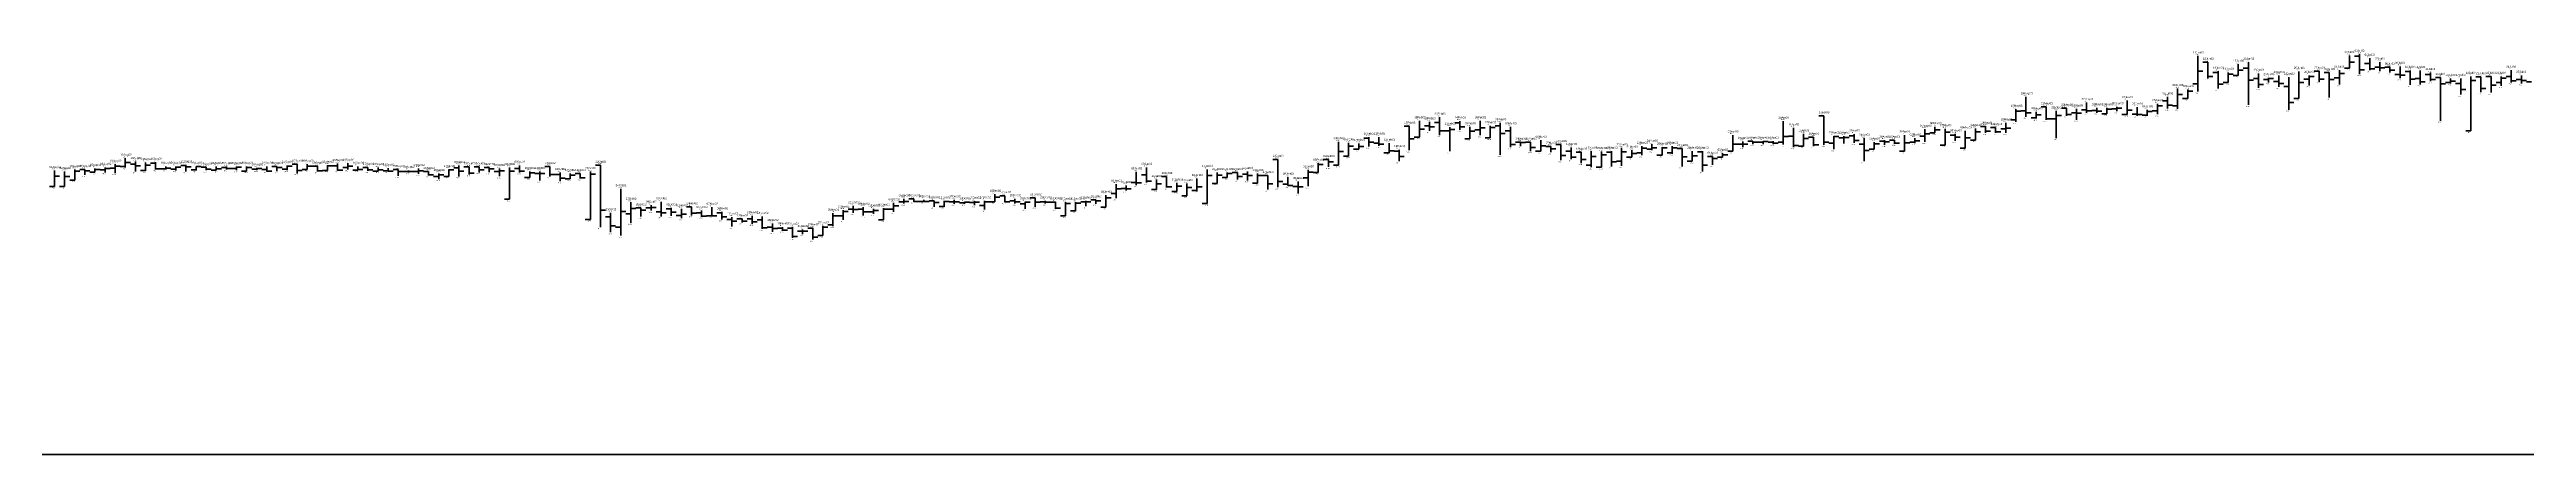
# Model space of a CAD drawing. Header units: inches. Extents: x 0 to 30000, y -20 to 2443.
# Drawn here: x 1878.5 to 2123.5, y 0 to 40.1 of the extents above; entities that cross this region are included whole.
import ezdxf

# ---------------------------------------------------------------- set-up
doc = ezdxf.new("R2010")
doc.units = ezdxf.units.IN
doc.header["$MEASUREMENT"] = 0
for name, color, linetype in [('axis', 7, 'Continuous'), ('DATE', 7, 'Continuous'), ('Graph', 7, 'Continuous'), ('Rate', 7, 'Continuous')]:
    doc.layers.add(name, color=color, linetype=linetype)
doc.styles.get("Standard").update_dxf_attribs({"font": 'arial.ttf'})

msp = doc.modelspace()

# ---------------------------------------------------------------- linework, layer by layer
at = {"layer": 'axis', "color": 7, "lineweight": 35}
msp.add_line((0, 0), (30000, 0), dxfattribs=at)
at = {"layer": 'Graph', "color": 3, "lineweight": 35}
for p, q in [((2091, 39.42), (2091, 35.9)), ((2106, 39.45), (2106, 38.2)), ((2091, 37.93), (2091.5, 37.93)), ((2094, 36.8), (2093.5, 36.8)), ((2094, 37.8), (2094, 36.79)), ((2094, 37.63), (2094.5, 37.63)), ((2095, 37.5), (2094.5, 37.5)), ((2095, 38.6), (2095, 37.5)), ((2095, 38), (2095.5, 38)), ((2098, 37.1), (2097.5, 37.1)), ((2098, 37.27), (2098, 36.8)), ((2098, 37.18), (2098.5, 37.18)), ((2101, 37.895), (2101, 35.2)), ((2101, 36.79), (2101.5, 36.79)), ((2102, 37.125), (2101.5, 37.125)), ((2102, 37.5), (2102, 36.505)), ((2102, 37.4), (2102.5, 37.4)), ((2105, 37.25), (2104.5, 37.25)), ((2105, 38), (2105, 36.6)), ((2105, 37.695), (2105.5, 37.695)), ((2106, 38.2), (2105.5, 38.2)), ((2106, 38.8), (2106.5, 38.8)), ((2116, 36.8), (2115.5, 36.8)), ((2116, 37.195), (2116, 36.7)), ((2116, 36.925), (2116.5, 36.925)), ((2118, 37.4), (2118, 32)), ((2118, 36.99), (2118.5, 36.99)), ((2121, 36.8), (2120.5, 36.8)), ((2121, 37.4), (2121, 36.45)), ((2121, 37.215), (2121.5, 37.215)), ((2124, 36.85), (2123.5, 36.85)), ((2083, 34.4), (2083, 33.95)), ((2084, 35), (2084, 33.62)), ((2087, 34.7), (2087, 33.655)), ((2087, 34.495), (2087.5, 34.495)), ((2089, 34.5), (2088.5, 34.5)), ((2089, 36.195), (2089, 34.2)), ((2089, 35.605), (2089.5, 35.605)), ((2090, 35.2), (2089.5, 35.2)), ((2090, 36.09), (2090, 35.2)), ((2090, 35.925), (2090.5, 35.925)), ((2091, 36.67), (2090.5, 36.67)), ((2101, 35.2), (2100.5, 35.2)), ((2014, 33), (2014, 31.4)), ((2014, 32.19), (2014.5, 32.19)), ((2017, 32), (2016.5, 32)), ((2017, 32.38), (2017, 30)), ((2017, 32.16), (2017.5, 32.16)), ((2019, 32.4), (2019, 31.21)), ((2019, 31.99), (2019.5, 31.99)), ((2020, 32.1), (2019.5, 32.1)), ((2020, 33), (2020, 31.575)), ((2020, 32.295), (2020.5, 32.295)), ((2021, 32.5), (2021, 31.31)), ((2021, 32.345), (2021.5, 32.345)), ((2050, 32.975), (2050, 30.65)), ((2064, 32.185), (2064, 30.92)), ((2065, 32.425), (2065, 31.82)), ((2065, 32.105), (2065.5, 32.105)), ((2066, 32.225), (2066, 30.6)), ((2066, 31.89), (2066.5, 31.89)), ((2068, 32), (2068, 30.3)), ((2069, 32.25), (2069, 31.1)), ((2069, 31.915), (2069.5, 31.915)), ((2072, 32.2), (2071.5, 32.2)), ((2072, 32.8), (2072, 31.81)), ((2072, 32.29), (2072.5, 32.29)), ((2073, 33.1), (2072.5, 33.1)), ((2073, 34.15), (2073, 32.9)), ((2073, 33.945), (2073.5, 33.945)), ((2075, 33.3), (2074.5, 33.3)), ((2075, 33.88), (2075, 33.225)), ((2075, 33.58), (2075.5, 33.58)), ((2077, 33.2), (2076.5, 33.2)), ((2077, 33.99), (2077, 31.3)), ((2077, 33.53), (2077.5, 33.53)), ((2082, 33.7), (2081.5, 33.7)), ((2082, 34.3), (2082, 33.7)), ((2082, 34.17), (2082.5, 34.17)), ((2083, 34.195), (2082.5, 34.195)), ((2083, 34.26), (2083.5, 34.26)), ((2084, 33.62), (2083.5, 33.62)), ((2084, 34.06), (2084.5, 34.06)), ((2086, 33.56), (2085.5, 33.56)), ((2086, 34.1), (2086, 33.5)), ((2086, 33.925), (2086.5, 33.925)), ((2087, 33.99), (2086.5, 33.99)), ((2118, 32), (2117.5, 32)), ((2006, 30.94), (2006, 28.605)), ((2006, 29.97), (2006.5, 29.97)), ((2007, 29.51), (2006.5, 29.51)), ((2007, 30.835), (2007, 29.51)), ((2007, 30.5), (2007.5, 30.5)), ((2008, 30.2), (2007.5, 30.2)), ((2008, 30.77), (2008, 30.2)), ((2008, 30.47), (2008.5, 30.47)), ((2011, 29.85), (2010.5, 29.85)), ((2011, 30.8), (2011, 29.85)), ((2011, 30.025), (2011.5, 30.025)), ((2014, 31.4), (2013.5, 31.4)), ((2019, 31.21), (2018.5, 31.21)), ((2021, 31.31), (2020.5, 31.31)), ((2026, 30), (2025.5, 30)), ((2026, 31.1), (2026, 30)), ((2026, 30.525), (2026.5, 30.525)), ((2031, 29.99), (2031, 28.415)), ((2031, 29.465), (2031.5, 29.465)), ((2032, 29.965), (2032, 28.415)), ((2032, 29.64), (2032.5, 29.64)), ((2034, 30.32), (2034, 28.55)), ((2034, 29.935), (2034.5, 29.935)), ((2035, 30.09), (2035, 29.4)), ((2035, 29.775), (2035.5, 29.775)), ((2036, 29.85), (2035.5, 29.85)), ((2036, 30.5), (2036, 29.6)), ((2036, 30.29), (2036.5, 30.29)), ((2037, 30.2), (2036.5, 30.2)), ((2037, 30.69), (2037, 30.1)), ((2037, 30.33), (2037.5, 30.33)), ((2038, 29.62), (2037.5, 29.62)), ((2038, 30.395), (2038, 29.6)), ((2038, 30.325), (2038.5, 30.325)), ((2039, 29.825), (2038.5, 29.825)), ((2039, 30.5), (2039, 29.745)), ((2039, 30.335), (2039.5, 30.335)), ((2041, 30), (2041, 29.01)), ((2041, 29.555), (2041.5, 29.555)), ((2044, 29.42), (2043.5, 29.42)), ((2044, 29.8), (2044, 29.4)), ((2044, 29.63), (2044.5, 29.63)), ((2045, 30), (2044.5, 30)), ((2045, 31.6), (2045, 30)), ((2045, 30.685), (2045.5, 30.685)), ((2046, 30.7), (2045.5, 30.7)), ((2046, 30.97), (2046, 30.41)), ((2046, 30.71), (2046.5, 30.71)), ((2048, 30.9), (2047.5, 30.9)), ((2048, 31), (2048, 30.7)), ((2048, 30.945), (2048.5, 30.945)), ((2050, 30.9), (2049.5, 30.9)), ((2050, 31.45), (2050.5, 31.45)), ((2052, 30.5), (2051.5, 30.5)), ((2052, 31.72), (2052, 30.5)), ((2052, 31.24), (2052.5, 31.24)), ((2055, 30.8), (2054.5, 30.8)), ((2055, 31.5), (2055, 30.2)), ((2055, 31.45), (2055.5, 31.45)), ((2056, 31.315), (2055.5, 31.315)), ((2056, 31.495), (2056, 30.75)), ((2056, 31.345), (2056.5, 31.345)), ((2059, 30.2), (2058.5, 30.2)), ((2059, 30.9), (2059, 30.2)), ((2059, 30.73), (2059.5, 30.73)), ((2062, 30), (2061.5, 30)), ((2062, 31.6), (2062, 30)), ((2062, 30.825), (2062.5, 30.825)), ((2063, 30.9), (2062.5, 30.9)), ((2063, 31.3), (2063, 30.8)), ((2063, 31.035), (2063.5, 31.035)), ((2064, 31.5), (2063.5, 31.5)), ((2064, 31.73), (2064.5, 31.73)), ((2065, 31.82), (2064.5, 31.82)), ((2066, 30.6), (2065.5, 30.6)), ((2068, 30.3), (2067.5, 30.3)), ((2068, 31.315), (2068.5, 31.315)), ((2069, 31.1), (2068.5, 31.1)), ((1879, 28.1), (1879, 26.51)), ((1879, 27.54), (1879.5, 27.54)), ((1880, 27.99), (1880, 26.5)), ((1880, 27.495), (1880.5, 27.495)), ((1881, 27.15), (1880.5, 27.15)), ((1881, 28.19), (1881, 27.15)), ((1881, 28.02), (1881.5, 28.02)), ((1883, 27.91), (1882.5, 27.91)), ((1883, 28.3), (1883, 27.91)), ((1883, 28.175), (1883.5, 28.175)), ((1884, 28.15), (1883.5, 28.15)), ((1884, 28.4), (1884, 27.9)), ((1884, 28.3), (1884.5, 28.3)), ((1885, 28.31), (1884.5, 28.31)), ((1885, 28.7), (1885, 27.84)), ((1885, 28.525), (1885.5, 28.525)), ((1886, 28.5), (1885.5, 28.5)), ((1886, 29.3), (1886, 28.4)), ((1886, 28.895), (1886.5, 28.895)), ((1888, 28.1), (1887.5, 28.1)), ((1888, 28.89), (1888, 28.05)), ((1888, 28.615), (1888.5, 28.615)), ((1890, 28.25), (1889.5, 28.25)), ((1890, 28.5), (1890, 28.205)), ((1890, 28.31), (1890.5, 28.31)), ((1891, 28.22), (1890.5, 28.22)), ((1891, 28.5), (1891, 28.1)), ((1891, 28.415), (1891.5, 28.415)), ((1893, 28.15), (1892.5, 28.15)), ((1893, 28.5), (1893, 28.1)), ((1893, 28.49), (1893.5, 28.49)), ((1895, 28.11), (1894.5, 28.11)), ((1895, 28.495), (1895, 28.11)), ((1895, 28.24), (1895.5, 28.24)), ((1897, 28.3), (1896.5, 28.3)), ((1897, 28.49), (1897, 28.11)), ((1897, 28.405), (1897.5, 28.405)), ((1898, 28.035), (1897.5, 28.035)), ((1898, 28.5), (1898, 28.035)), ((1898, 28.385), (1898.5, 28.385)), ((1899, 28.21), (1898.5, 28.21)), ((1899, 28.35), (1899, 28.13)), ((1899, 28.29), (1899.5, 28.29)), ((1902, 28.21), (1901.5, 28.21)), ((1902, 28.6), (1902, 28.125)), ((1902, 28.515), (1902.5, 28.515)), ((1904, 28.2), (1903.5, 28.2)), ((1904, 28.7), (1904, 28.2)), ((1904, 28.51), (1904.5, 28.51)), ((1906, 28.1), (1905.5, 28.1)), ((1906, 28.625), (1906, 28.1)), ((1906, 28.54), (1906.5, 28.54)), ((1908, 28.395), (1907.5, 28.395)), ((1908, 28.8), (1908, 28.2)), ((1908, 28.53), (1908.5, 28.53)), ((1909, 28.135), (1908.5, 28.135)), ((1909, 28.5), (1909, 28.135)), ((1909, 28.195), (1909.5, 28.195)), ((1911, 28.04), (1910.5, 28.04)), ((1911, 28.375), (1911, 28.04)), ((1911, 28.165), (1911.5, 28.165)), ((1914, 28), (1913.5, 28)), ((1914, 28.1), (1914, 27.905)), ((1914, 28), (1914.5, 28)), ((1915, 28), (1914.5, 28)), ((1915, 28.295), (1915, 27.76)), ((1915, 28.05), (1915.5, 28.05)), ((1917, 27.5), (1916.5, 27.5)), ((1917, 27.795), (1917, 27.245)), ((1917, 27.645), (1917.5, 27.645)), ((1918, 27.5), (1917.5, 27.5)), ((1918, 28.195), (1918, 27.5)), ((1918, 28.145), (1918.5, 28.145)), ((1923, 28), (1922.5, 28)), ((1923, 28.285), (1923, 27.525)), ((1923, 28.06), (1923.5, 28.06)), ((1924, 28.39), (1924, 25.25)), ((1924, 28.04), (1924.5, 28.04)), ((1926, 27.4), (1925.5, 27.4)), ((1926, 27.995), (1926, 27.4)), ((1926, 27.855), (1926.5, 27.855)), ((1927, 27.8), (1926.5, 27.8)), ((1927, 27.99), (1927, 27.1)), ((1927, 27.805), (1927.5, 27.805)), ((1930, 27.255), (1929.5, 27.255)), ((1930, 27.8), (1930, 27.25)), ((1930, 27.615), (1930.5, 27.615)), ((1932, 27.975), (1932, 23.255)), ((1932, 27.74), (1932.5, 27.74)), ((1988, 27.2), (1988, 26.2)), ((1992, 27.3), (1992, 26)), ((1993, 28.2), (1993, 24.81)), ((1993, 27.61), (1993.5, 27.61)), ((1994, 27.9), (1994, 26.81)), ((1994, 27.625), (1994.5, 27.625)), ((1995, 27.41), (1994.5, 27.41)), ((1995, 27.9), (1995, 27.4)), ((1995, 27.8), (1995.5, 27.8)), ((1998, 27.795), (1998, 26.835)), ((1998, 27.59), (1998.5, 27.59)), ((2003, 27.37), (2002.5, 27.37)), ((2003, 28.15), (2003, 26.535)), ((2003, 27.91), (2003.5, 27.91)), ((2004, 27.9), (2003.5, 27.9)), ((2004, 28.81), (2004, 27.9)), ((2004, 28.675), (2004.5, 28.675)), ((2006, 28.605), (2005.5, 28.605)), ((2031, 28.62), (2030.5, 28.62)), ((2032, 28.415), (2031.5, 28.415)), ((2034, 29), (2033.5, 29)), ((2035, 29.4), (2034.5, 29.4)), ((2041, 29.01), (2040.5, 29.01)), ((1879, 26.51), (1878.5, 26.51)), ((1880, 26.52), (1879.5, 26.52)), ((1924, 25.25), (1923.5, 25.25)), ((1935, 26.27), (1935, 21.655)), ((1936, 24.95), (1936, 22.925)), ((1938, 24.65), (1938, 24.125)), ((1962, 24.9), (1962, 24)), ((1962, 24.6), (1962.5, 24.6)), ((1963, 25), (1962.5, 25)), ((1963, 25.29), (1963, 24.82)), ((1963, 25.015), (1963.5, 25.015)), ((1965, 25.01), (1964.5, 25.01)), ((1965, 25.2), (1965, 25)), ((1965, 25.03), (1965.5, 25.03)), ((1967, 24.52), (1966.5, 24.52)), ((1967, 25.1), (1967, 24.5)), ((1967, 25.015), (1967.5, 25.015)), ((1969, 24.9), (1968.5, 24.9)), ((1969, 25), (1969, 24.8)), ((1969, 24.965), (1969.5, 24.965)), ((1970, 24.935), (1969.5, 24.935)), ((1970, 25.05), (1970, 24.65)), ((1970, 24.97), (1970.5, 24.97)), ((1971, 24.635), (1970.5, 24.635)), ((1971, 25.1), (1971, 24.22)), ((1971, 25), (1971.5, 25)), ((1972, 25), (1971.5, 25)), ((1972, 25.745), (1972, 25)), ((1972, 25.46), (1972.5, 25.46)), ((1975, 24.8), (1974.5, 24.8)), ((1975, 25), (1975, 24.3)), ((1975, 24.965), (1975.5, 24.965)), ((1979, 24.95), (1979, 23.6)), ((1979, 24.835), (1979.5, 24.835)), ((1980, 24.95), (1980, 24.105)), ((1980, 24.865), (1980.5, 24.865)), ((1981, 24.975), (1980.5, 24.975)), ((1981, 25.095), (1981, 24.55)), ((1981, 25), (1981.5, 25)), ((1983, 25.65), (1983, 24.45)), ((1983, 25.39), (1983.5, 25.39)), ((1984, 25.8), (1983.5, 25.8)), ((1984, 26.745), (1984, 25.35)), ((1984, 26.265), (1984.5, 26.265)), ((1988, 26.2), (1987.5, 26.2)), ((1988, 26.78), (1988.5, 26.78)), ((1990, 26.02), (1989.5, 26.02)), ((1990, 26.875), (1990, 26.02)), ((1990, 26.525), (1990.5, 26.525)), ((1991, 25.6), (1990.5, 25.6)), ((1991, 26.79), (1991, 25.6)), ((1991, 26.42), (1991.5, 26.42)), ((1992, 26.11), (1991.5, 26.11)), ((1992, 26.465), (1992.5, 26.465)), ((1993, 24.81), (1992.5, 24.81)), ((1994, 26.81), (1993.5, 26.81)), ((1998, 26.835), (1997.5, 26.835)), ((1932, 23.255), (1931.5, 23.255)), ((1935, 22.5), (1934.5, 22.5)), ((1935, 24.035), (1935.5, 24.035)), ((1936, 23.8), (1935.5, 23.8)), ((1936, 24.33), (1936.5, 24.33)), ((1938, 24.4), (1937.5, 24.4)), ((1938, 24.445), (1938.5, 24.445)), ((1941, 23.65), (1940.5, 23.65)), ((1941, 24.3), (1941, 23.36)), ((1941, 23.78), (1941.5, 23.78)), ((1944, 23.6), (1943.5, 23.6)), ((1944, 24.45), (1944, 23.6)), ((1944, 23.62), (1944.5, 23.62)), ((1953, 22.095), (1952.5, 22.095)), ((1953, 22.25), (1953, 21.8)), ((1953, 22.095), (1953.5, 22.095)), ((1955, 22.6), (1955, 21.645)), ((1955, 22.485), (1955.5, 22.485)), ((1956, 22.7), (1955.5, 22.7)), ((1956, 23.88), (1956, 22.59)), ((1956, 23.62), (1956.5, 23.62)), ((1957, 23.6), (1956.5, 23.6)), ((1957, 24.175), (1957, 23.2)), ((1957, 24.035), (1957.5, 24.035)), ((1960, 24), (1959.5, 24)), ((1960, 24.3), (1960, 23.8)), ((1960, 24.14), (1960.5, 24.14)), ((1961, 23.2), (1960.5, 23.2)), ((1961, 24.365), (1961, 23.2)), ((1961, 24.275), (1961.5, 24.275)), ((1962, 24.25), (1961.5, 24.25)), ((1979, 23.6), (1978.5, 23.6)), ((1980, 24.105), (1979.5, 24.105)), ((1983, 24.45), (1982.5, 24.45)), ((1955, 21.645), (1954.5, 21.645))]:
    msp.add_line(p, q, dxfattribs=at)
at = {"layer": 'Graph', "color": 1, "lineweight": 35}
for p, q in [((2107, 39.39), (2106.5, 39.39)), ((2107, 39.595), (2107, 37.63)), ((2092, 38.8), (2091.5, 38.8)), ((2092, 38.8), (2092, 37.205)), ((2092, 37.39), (2092.5, 37.39)), ((2093, 37.8), (2092.5, 37.8)), ((2093, 37.9), (2093, 36.2)), ((2096, 38.2), (2095.5, 38.2)), ((2096, 38.8), (2096, 34.58)), ((2096, 37.015), (2096.5, 37.015)), ((2097, 37.2), (2096.5, 37.2)), ((2097, 37.7), (2097, 36.255)), ((2099, 36.9), (2098.5, 36.9)), ((2099, 37.49), (2099, 36.35)), ((2100, 37.32), (2100, 34.1)), ((2103, 37.9), (2102.5, 37.9)), ((2103, 37.9), (2103, 36.865)), ((2103, 37.14), (2103.5, 37.14)), ((2104, 37.79), (2103.5, 37.79)), ((2104, 37.79), (2104, 35.3)), ((2104, 37.095), (2104.5, 37.095)), ((2107, 38.05), (2107.5, 38.05)), ((2108, 38.69), (2107.5, 38.69)), ((2108, 39.2), (2108, 38)), ((2108, 38.155), (2108.5, 38.155)), ((2109, 38.3), (2108.5, 38.3)), ((2109, 38.79), (2109, 37.9)), ((2109, 38.255), (2109.5, 38.255)), ((2110, 38.31), (2109.5, 38.31)), ((2110, 38.31), (2110, 37.8)), ((2110, 38), (2110.5, 38)), ((2111, 37.58), (2110.5, 37.58)), ((2111, 38.39), (2111, 37.22)), ((2111, 37.505), (2111.5, 37.505)), ((2112, 37.89), (2111.5, 37.89)), ((2112, 37.995), (2112, 36.55)), ((2112, 37.115), (2112.5, 37.115)), ((2113, 37.205), (2112.5, 37.205)), ((2113, 37.99), (2113, 36.6)), ((2113, 36.87), (2113.5, 36.87)), ((2114, 37.575), (2113.5, 37.575)), ((2114, 37.78), (2114, 36.915)), ((2114, 37.09), (2114.5, 37.09)), ((2115, 37.3), (2114.5, 37.3)), ((2115, 37.3), (2115, 33.01)), ((2117, 37.2), (2117, 35.6)), ((2119, 37.35), (2118.5, 37.35)), ((2119, 37.365), (2119, 35.825)), ((2120, 37.4), (2119.5, 37.4)), ((2120, 37.4), (2120, 35.8)), ((2122, 37.4), (2121.5, 37.4)), ((2122, 38), (2122, 36.8)), ((2122, 36.955), (2122.5, 36.955)), ((2123, 37.1), (2122.5, 37.1)), ((2123, 37.5), (2123, 36.7)), ((2123, 37.005), (2123.5, 37.005)), ((2074, 35.37), (2074, 33.41)), ((2076, 34.38), (2075.5, 34.38)), ((2076, 34.38), (2076, 33.1)), ((2080, 34.8), (2080, 33.81)), ((2085, 34.37), (2085, 33.5)), ((2088, 34.995), (2087.5, 34.995)), ((2088, 35.38), (2088, 34.21)), ((2088, 34.54), (2088.5, 34.54)), ((2093, 36.62), (2093.5, 36.62)), ((2097, 36.585), (2097.5, 36.585)), ((2099, 36.7), (2099.5, 36.7)), ((2100, 36.4), (2099.5, 36.4)), ((2100, 34.825), (2100.5, 34.825)), ((2115, 36.665), (2115.5, 36.665)), ((2117, 36.7), (2116.5, 36.7)), ((2117, 36.095), (2117.5, 36.095)), ((2119, 36.205), (2119.5, 36.205)), ((2120, 36.54), (2120.5, 36.54)), ((2013, 32.47), (2012.5, 32.47)), ((2013, 32.47), (2013, 30.1)), ((2015, 32.5), (2014.5, 32.5)), ((2015, 32.9), (2015, 32)), ((2015, 32.405), (2015.5, 32.405)), ((2016, 32.85), (2015.5, 32.85)), ((2016, 33.35), (2016, 31.6)), ((2016, 32.03), (2016.5, 32.03)), ((2018, 32.79), (2017.5, 32.79)), ((2018, 32.985), (2018, 32.11)), ((2018, 32.42), (2018.5, 32.42)), ((2022, 32.5), (2021.5, 32.5)), ((2022, 32.795), (2022, 29.64)), ((2023, 32), (2022.5, 32)), ((2023, 32.4), (2023, 30.4)), ((2051, 32.3), (2051, 30.4)), ((2054, 33.5), (2053.5, 33.5)), ((2054, 33.5), (2054, 30.63)), ((2070, 32.45), (2069.5, 32.45)), ((2070, 32.48), (2070, 31.8)), ((2070, 31.995), (2070.5, 31.995)), ((2071, 32.34), (2070.5, 32.34)), ((2071, 32.34), (2071, 31.8)), ((2071, 31.925), (2071.5, 31.925)), ((2074, 34.005), (2073.5, 34.005)), ((2074, 33.8), (2074.5, 33.8)), ((2076, 33.21), (2076.5, 33.21)), ((2078, 34.25), (2077.5, 34.25)), ((2078, 34.25), (2078, 33.5)), ((2078, 33.625), (2078.5, 33.625)), ((2079, 33.805), (2078.5, 33.805)), ((2079, 34.19), (2079, 33.105)), ((2079, 33.77), (2079.5, 33.77)), ((2080, 34.1), (2079.5, 34.1)), ((2080, 34.005), (2080.5, 34.005)), ((2081, 34.03), (2080.5, 34.03)), ((2081, 34.3), (2081, 33.8)), ((2081, 33.975), (2081.5, 33.975)), ((2085, 33.655), (2084.5, 33.655)), ((2085, 33.64), (2085.5, 33.64)), ((2009, 31.29), (2008.5, 31.29)), ((2009, 31.395), (2009, 30.45)), ((2009, 30.895), (2009.5, 30.895)), ((2010, 30.81), (2009.5, 30.81)), ((2010, 31.4), (2010, 30.52)), ((2010, 30.695), (2010.5, 30.695)), ((2012, 30), (2011.5, 30)), ((2012, 30.15), (2012, 29)), ((2012, 29.465), (2012.5, 29.465)), ((2013, 31.22), (2013.5, 31.22)), ((2022, 31.74), (2022.5, 31.74)), ((2023, 30.655), (2023.5, 30.655)), ((2024, 30.9), (2023.5, 30.9)), ((2024, 30.9), (2024, 30.5)), ((2024, 30.845), (2024.5, 30.845)), ((2025, 30.9), (2024.5, 30.9)), ((2025, 30.9), (2025, 30.005)), ((2025, 30.36), (2025.5, 30.36)), ((2027, 30.48), (2026.5, 30.48)), ((2027, 30.48), (2027, 29.9)), ((2027, 30.23), (2027.5, 30.23)), ((2028, 30.67), (2027.5, 30.67)), ((2028, 30.67), (2028, 29.1)), ((2028, 29.59), (2028.5, 29.59)), ((2029, 30), (2028.5, 30)), ((2029, 30.37), (2029, 29.2)), ((2029, 29.405), (2029.5, 29.405)), ((2030, 29.89), (2029.5, 29.89)), ((2030, 29.89), (2030, 28.83)), ((2033, 29.9), (2032.5, 29.9)), ((2033, 30), (2033, 28.5)), ((2040, 30.25), (2039.5, 30.25)), ((2040, 30.265), (2040, 28.5)), ((2040, 29.445), (2040.5, 29.445)), ((2042, 29.95), (2041.5, 29.95)), ((2042, 30), (2042, 28)), ((2043, 29.49), (2042.5, 29.49)), ((2043, 29.49), (2043, 28.65)), ((2047, 31), (2046.5, 31)), ((2047, 31), (2047, 30.705)), ((2047, 30.9), (2047.5, 30.9)), ((2049, 30.9), (2048.5, 30.9)), ((2049, 31), (2049, 30.71)), ((2049, 30.785), (2049.5, 30.785)), ((2051, 31.5), (2050.5, 31.5)), ((2051, 30.555), (2051.5, 30.555)), ((2053, 31.39), (2052.5, 31.39)), ((2053, 31.395), (2053, 30.5)), ((2053, 30.64), (2053.5, 30.64)), ((2054, 30.885), (2054.5, 30.885)), ((2057, 31.51), (2056.5, 31.51)), ((2057, 31.7), (2057, 30.825)), ((2057, 31.045), (2057.5, 31.045)), ((2058, 30.7), (2057.5, 30.7)), ((2058, 31.28), (2058, 29)), ((2058, 30.07), (2058.5, 30.07)), ((2060, 30.98), (2059.5, 30.98)), ((2060, 31.1), (2060, 30.63)), ((2060, 30.93), (2060.5, 30.93)), ((2061, 31.1), (2060.5, 31.1)), ((2061, 31.1), (2061, 30.74)), ((2061, 30.8), (2061.5, 30.8)), ((2067, 31.6), (2066.5, 31.6)), ((2067, 31.705), (2067, 31.02)), ((2067, 31.4), (2067.5, 31.4)), ((1882, 28.2), (1881.5, 28.2)), ((1882, 28.2), (1882, 27.65)), ((1882, 28.06), (1882.5, 28.06)), ((1887, 28.7), (1886.5, 28.7)), ((1887, 28.975), (1887, 28)), ((1887, 28.535), (1887.5, 28.535)), ((1889, 28.8), (1888.5, 28.8)), ((1889, 28.9), (1889, 28.2)), ((1889, 28.27), (1889.5, 28.27)), ((1892, 28.59), (1891.5, 28.59)), ((1892, 28.65), (1892, 28)), ((1892, 28.46), (1892.5, 28.46)), ((1894, 28.405), (1893.5, 28.405)), ((1894, 28.405), (1894, 28.12)), ((1894, 28.22), (1894.5, 28.22)), ((1896, 28.4), (1895.5, 28.4)), ((1896, 28.48), (1896, 28.2)), ((1896, 28.3), (1896.5, 28.3)), ((1900, 28.2), (1899.5, 28.2)), ((1900, 28.5), (1900, 28)), ((1900, 28.03), (1900.5, 28.03)), ((1901, 28.495), (1900.5, 28.495)), ((1901, 28.495), (1901, 28.01)), ((1901, 28.4), (1901.5, 28.4)), ((1903, 28.7), (1902.5, 28.7)), ((1903, 28.7), (1903, 27.8)), ((1903, 28.085), (1903.5, 28.085)), ((1905, 28.51), (1904.5, 28.51)), ((1905, 28.51), (1905, 28)), ((1905, 28.055), (1905.5, 28.055)), ((1907, 28.565), (1906.5, 28.565)), ((1907, 28.775), (1907, 28.1)), ((1907, 28.125), (1907.5, 28.125)), ((1910, 28.4), (1909.5, 28.4)), ((1910, 28.4), (1910, 28.05)), ((1910, 28.145), (1910.5, 28.145)), ((1912, 28.06), (1911.5, 28.06)), ((1912, 28.32), (1912, 28)), ((1912, 28.015), (1912.5, 28.015)), ((1913, 28.18), (1912.5, 28.18)), ((1913, 28.18), (1913, 27.55)), ((1913, 27.995), (1913.5, 27.995)), ((1916, 27.995), (1915.5, 27.995)), ((1916, 27.995), (1916, 27.61)), ((1916, 27.665), (1916.5, 27.665)), ((1919, 28.34), (1918.5, 28.34)), ((1919, 28.59), (1919, 27.505)), ((1919, 28.035), (1919.5, 28.035)), ((1920, 28.44), (1919.5, 28.44)), ((1920, 28.44), (1920, 27.71)), ((1920, 27.815), (1920.5, 27.815)), ((1921, 28.44), (1920.5, 28.44)), ((1921, 28.44), (1921, 27.9)), ((1921, 28.15), (1921.5, 28.15)), ((1922, 28.38), (1921.5, 28.38)), ((1922, 28.38), (1922, 27.91)), ((1922, 28.24), (1922.5, 28.24)), ((1925, 28.3), (1924.5, 28.3)), ((1925, 28.6), (1925, 27.905)), ((1925, 28.015), (1925.5, 28.015)), ((1928, 28.49), (1927.5, 28.49)), ((1928, 28.49), (1928, 27.5)), ((1928, 27.71), (1928.5, 27.71)), ((1929, 27.7), (1928.5, 27.7)), ((1929, 27.885), (1929, 27.025)), ((1929, 27.33), (1929.5, 27.33)), ((1931, 27.8), (1930.5, 27.8)), ((1931, 27.8), (1931, 27.3)), ((1931, 27.36), (1931.5, 27.36)), ((1933, 28.62), (1932.5, 28.62)), ((1933, 28.62), (1933, 22.5)), ((1986, 27.95), (1986, 26.65)), ((1987, 27.675), (1986.5, 27.675)), ((1987, 28.4), (1987, 26.9)), ((1987, 27.025), (1987.5, 27.025)), ((1989, 27.49), (1988.5, 27.49)), ((1989, 27.49), (1989, 26.4)), ((1996, 27.895), (1995.5, 27.895)), ((1996, 27.9), (1996, 27.2)), ((1996, 27.495), (1996.5, 27.495)), ((1997, 27.74), (1996.5, 27.74)), ((1997, 28), (1997, 27.11)), ((1997, 27.59), (1997.5, 27.59)), ((1999, 27.6), (1998.5, 27.6)), ((1999, 27.6), (1999, 26.2)), ((2000, 29.19), (1999.5, 29.19)), ((2000, 29.19), (2000, 26.435)), ((2000, 27.005), (2000.5, 27.005)), ((2001, 27.425), (2001, 26.6)), ((2002, 27), (2002, 25.8)), ((2005, 29.175), (2004.5, 29.175)), ((2005, 29.175), (2005, 28.44)), ((2005, 28.96), (2005.5, 28.96)), ((2030, 29.165), (2030.5, 29.165)), ((2033, 28.95), (2033.5, 28.95)), ((2042, 28.625), (2042.5, 28.625)), ((2043, 29.285), (2043.5, 29.285)), ((1939, 25), (1939, 23.55)), ((1958, 24.6), (1958, 23.9)), ((1964, 25.3), (1963.5, 25.3)), ((1964, 25.3), (1964, 25)), ((1964, 25.015), (1964.5, 25.015)), ((1966, 25.1), (1965.5, 25.1)), ((1966, 25.1), (1966, 24.5)), ((1966, 24.94), (1966.5, 24.94)), ((1968, 25), (1967.5, 25)), ((1968, 25.18), (1968, 24.8)), ((1968, 24.98), (1968.5, 24.98)), ((1973, 25.6), (1972.5, 25.6)), ((1973, 25.6), (1973, 24.96)), ((1973, 25.005), (1973.5, 25.005)), ((1974, 25.1), (1973.5, 25.1)), ((1974, 25.3), (1974, 24.825)), ((1974, 24.975), (1974.5, 24.975)), ((1976, 25.395), (1975.5, 25.395)), ((1976, 25.395), (1976, 24.505)), ((1976, 24.965), (1976.5, 24.965)), ((1977, 25), (1976.5, 25)), ((1977, 25.1), (1977, 24.82)), ((1977, 24.965), (1977.5, 24.965)), ((1978, 24.96), (1977.5, 24.96)), ((1978, 25), (1978, 24.3)), ((1982, 25.175), (1981.5, 25.175)), ((1982, 25.195), (1982, 24.8)), ((1982, 25.085), (1982.5, 25.085)), ((1985, 26.3), (1984.5, 26.3)), ((1985, 26.61), (1985, 26.1)), ((1985, 26.275), (1985.5, 26.275)), ((1986, 26.9), (1985.5, 26.9)), ((1986, 26.875), (1986.5, 26.875)), ((1989, 26.465), (1989.5, 26.465)), ((1999, 26.78), (1999.5, 26.78)), ((2001, 26.75), (2000.5, 26.75)), ((2001, 26.6), (2001.5, 26.6)), ((2002, 26.5), (2001.5, 26.5)), ((2002, 26.46), (2002.5, 26.46)), ((1933, 24.15), (1933.5, 24.15)), ((1934, 23.5), (1933.5, 23.5)), ((1934, 23.895), (1934, 21.99)), ((1934, 22.61), (1934.5, 22.61)), ((1937, 24.4), (1936.5, 24.4)), ((1937, 24.4), (1937, 23.53)), ((1937, 24.165), (1937.5, 24.165)), ((1939, 24.005), (1938.5, 24.005)), ((1939, 23.915), (1939.5, 23.915)), ((1940, 24.29), (1939.5, 24.29)), ((1940, 24.4), (1940, 23.6)), ((1940, 23.975), (1940.5, 23.975)), ((1942, 24.5), (1941.5, 24.5)), ((1942, 24.5), (1942, 23.65)), ((1942, 23.86), (1942.5, 23.86)), ((1943, 23.9), (1942.5, 23.9)), ((1943, 24.14), (1943, 23.51)), ((1943, 23.565), (1943.5, 23.565)), ((1945, 23.9), (1944.5, 23.9)), ((1945, 24), (1945, 23.255)), ((1945, 23.51), (1945.5, 23.51)), ((1946, 23.255), (1945.5, 23.255)), ((1946, 23.49), (1946, 22.55)), ((1946, 23.065), (1946.5, 23.065)), ((1947, 23.3), (1946.5, 23.3)), ((1947, 23.3), (1947, 22.95)), ((1947, 23.085), (1947.5, 23.085)), ((1948, 23.295), (1947.5, 23.295)), ((1948, 23.6), (1948, 22.83)), ((1948, 23.015), (1948.5, 23.015)), ((1949, 23.2), (1948.5, 23.2)), ((1949, 23.55), (1949, 22.315)), ((1949, 22.41), (1949.5, 22.41)), ((1950, 22.5), (1949.5, 22.5)), ((1950, 22.85), (1950, 22.01)), ((1950, 22.35), (1950.5, 22.35)), ((1951, 22.39), (1950.5, 22.39)), ((1951, 22.5), (1951, 22.135)), ((1951, 22.2), (1951.5, 22.2)), ((1952, 22.4), (1951.5, 22.4)), ((1952, 22.475), (1952, 21.415)), ((1954, 22.4), (1953.5, 22.4)), ((1954, 22.41), (1954, 21.25)), ((1958, 24.25), (1957.5, 24.25)), ((1958, 24.23), (1958.5, 24.23)), ((1959, 24.28), (1958.5, 24.28)), ((1959, 24.465), (1959, 23.625)), ((1959, 23.99), (1959.5, 23.99)), ((1978, 24.365), (1978.5, 24.365)), ((1952, 21.57), (1952.5, 21.57)), ((1954, 21.505), (1954.5, 21.505))]:
    msp.add_line(p, q, dxfattribs=at)

# ---------------------------------------------------------------- texts
at = {"layer": 'DATE'}
for s, p in [('11Jun03', (2090.5, 39.67)), ('12Jun03', (2091.5, 39.05)), ('18Jun03', (2095.5, 39.05)), ('02Jul03', (2105.5, 39.7)), ('03Jul03', (2106.5, 39.845)), ('04Jul03', (2107.5, 39.45)), ('07Jul03', (2108.5, 39.04)), ('13Jun03', (2092.5, 38.15)), ('16Jun03', (2093.5, 38.05)), ('17Jun03', (2094.5, 38.85)), ('19Jun03', (2096.5, 37.95)), ('20Jun03', (2097.5, 37.52)), ('23Jun03', (2098.5, 37.74)), ('24Jun03', (2099.5, 37.57)), ('25Jun03', (2100.5, 38.145)), ('26Jun03', (2101.5, 37.75)), ('27Jun03', (2102.5, 38.15)), ('30Jun03', (2103.5, 38.04)), ('01Jul03', (2104.5, 38.25)), ('08Jul03', (2109.5, 38.56)), ('09Jul03', (2110.5, 38.64)), ('10Jul03', (2111.5, 38.245)), ('11Jul03', (2112.5, 38.24)), ('14Jul03', (2113.5, 38.03)), ('15Jul03', (2114.5, 37.55)), ('16Jul03', (2115.5, 37.445)), ('17Jul03', (2116.5, 37.45)), ('18Jul03', (2117.5, 37.65)), ('21Jul03', (2118.5, 37.615)), ('22Jul03', (2119.5, 37.65)), ('23Jul03', (2120.5, 37.65)), ('24Jul03', (2121.5, 38.25)), ('25Jul03', (2122.5, 37.75)), ('16May03', (2072.5, 34.4)), ('19May03', (2073.5, 35.62)), ('20May03', (2074.5, 34.13)), ('21May03', (2075.5, 34.63)), ('22May03', (2076.5, 34.24)), ('23May03', (2077.5, 34.5)), ('26May03', (2078.5, 34.44)), ('27May03', (2079.5, 35.05)), ('28May03', (2080.5, 34.55)), ('29May03', (2081.5, 34.55)), ('30May03', (2082.5, 34.65)), ('02Jun03', (2083.5, 35.25)), ('03Jun03', (2084.5, 34.62)), ('04Jun03', (2085.5, 34.35)), ('05Jun03', (2086.5, 34.95)), ('06Jun03', (2087.5, 35.63)), ('09Jun03', (2088.5, 36.445)), ('10Jun03', (2089.5, 36.34)), ('10Feb03', (2008.5, 31.645)), ('11Feb03', (2009.5, 31.65)), ('17Feb03', (2012.5, 32.72)), ('18Feb03', (2013.5, 33.25)), ('19Feb03', (2014.5, 33.15)), ('20Feb03', (2015.5, 33.6)), ('21Feb03', (2016.5, 32.63)), ('24Feb03', (2017.5, 33.235)), ('25Feb03', (2018.5, 32.65)), ('26Feb03', (2019.5, 33.25)), ('27Feb03', (2020.5, 32.75)), ('28Feb03', (2021.5, 33.045)), ('03Mar03', (2022.5, 32.65)), ('03Apr03', (2044.5, 31.85)), ('10Apr03', (2049.5, 33.225)), ('11Apr03', (2050.5, 32.55)), ('15Apr03', (2051.5, 31.97)), ('17Apr03', (2053.5, 33.75)), ('21Apr03', (2054.5, 31.75)), ('22Apr03', (2055.5, 31.745)), ('23Apr03', (2056.5, 31.95)), ('30Apr03', (2061.5, 31.85)), ('05May03', (2063.5, 32.435)), ('06May03', (2064.5, 32.675)), ('07May03', (2065.5, 32.475)), ('08May03', (2066.5, 31.955)), ('09May03', (2067.5, 32.25)), ('12May03', (2068.5, 32.5)), ('13May03', (2069.5, 32.73)), ('14May03', (2070.5, 32.59)), ('15May03', (2071.5, 33.05)), ('12Aug02', (1885.5, 29.55)), ('13Aug02', (1886.5, 29.225)), ('28Jan03', (1999.5, 29.44)), ('04Feb03', (2004.5, 29.425)), ('05Feb03', (2005.5, 31.19)), ('06Feb03', (2006.5, 31.085)), ('07Feb03', (2007.5, 31.02)), ('12Feb03', (2010.5, 31.05)), ('14Feb03', (2011.5, 30.4)), ('04Mar03', (2023.5, 31.15)), ('05Mar03', (2024.5, 31.15)), ('06Mar03', (2025.5, 31.35)), ('07Mar03', (2026.5, 30.73)), ('10Mar03', (2027.5, 30.92)), ('11Mar03', (2028.5, 30.62)), ('12Mar03', (2029.5, 30.14)), ('13Mar03', (2030.5, 30.24)), ('17Mar03', (2031.5, 30.215)), ('19Mar03', (2032.5, 30.25)), ('20Mar03', (2033.5, 30.57)), ('21Mar03', (2034.5, 30.34)), ('22Mar03', (2035.5, 30.75)), ('24Mar03', (2036.5, 30.94)), ('25Mar03', (2037.5, 30.645)), ('26Mar03', (2038.5, 30.75)), ('27Mar03', (2039.5, 30.515)), ('28Mar03', (2040.5, 30.25)), ('31Mar03', (2041.5, 30.25)), ('01Apr03', (2042.5, 29.74)), ('02Apr03', (2043.5, 30.05)), ('04Apr03', (2045.5, 31.22)), ('07Apr03', (2046.5, 31.25)), ('08Apr03', (2047.5, 31.25)), ('09Apr03', (2048.5, 31.25)), ('16Apr03', (2052.5, 31.645)), ('24Apr03', (2057.5, 31.53)), ('25Apr03', (2058.5, 31.15)), ('28Apr03', (2059.5, 31.35)), ('29Apr03', (2060.5, 31.35)), ('02May03', (2062.5, 31.55)), ('01Aug02', (1878.5, 28.35)), ('02Aug02', (1879.5, 28.24)), ('05Aug02', (1880.5, 28.44)), ('06Aug02', (1881.5, 28.45)), ('07Aug02', (1882.5, 28.55)), ('08Aug02', (1883.5, 28.65)), ('09Aug02', (1884.5, 28.95)), ('14Aug02', (1887.5, 29.14)), ('16Aug02', (1888.5, 29.15)), ('19Aug02', (1889.5, 28.75)), ('20Aug02', (1890.5, 28.75)), ('21Aug02', (1891.5, 28.9)), ('22Aug02', (1892.5, 28.75)), ('23Aug02', (1893.5, 28.655)), ('26Aug02', (1894.5, 28.745)), ('27Aug02', (1895.5, 28.73)), ('28Aug02', (1896.5, 28.74)), ('29Aug02', (1897.5, 28.75)), ('30Aug02', (1898.5, 28.6)), ('02Sep02', (1899.5, 28.75)), ('03Sep02', (1900.5, 28.745)), ('04Sep02', (1901.5, 28.85)), ('05Sep02', (1902.5, 28.95)), ('06Sep02', (1903.5, 28.95)), ('09Sep02', (1904.5, 28.76)), ('11Sep02', (1905.5, 28.875)), ('12Sep02', (1906.5, 29.025)), ('13Sep02', (1907.5, 29.05)), ('16Sep02', (1908.5, 28.75)), ('17Sep02', (1909.5, 28.65)), ('18Sep02', (1910.5, 28.625)), ('19Sep02', (1911.5, 28.57)), ('20Sep02', (1912.5, 28.43)), ('23Sep02', (1913.5, 28.35)), ('24Sep02', (1914.5, 28.545)), ('25Sep02', (1915.5, 28.245)), ('26Sep02', (1916.5, 28.045)), ('27Sep02', (1917.5, 28.445)), ('30Sep02', (1918.5, 28.84)), ('01Oct02', (1919.5, 28.69)), ('03Oct02', (1920.5, 28.69)), ('04Oct02', (1921.5, 28.63)), ('07Oct02', (1922.5, 28.535)), ('08Oct02', (1923.5, 28.64)), ('09Oct02', (1924.5, 28.85)), ('10Oct02', (1925.5, 28.245)), ('11Oct02', (1926.5, 28.24)), ('14Oct02', (1927.5, 28.74)), ('16Oct02', (1928.5, 28.135)), ('17Oct02', (1929.5, 28.05)), ('18Oct02', (1930.5, 28.05)), ('21Oct02', (1931.5, 28.225)), ('22Oct02', (1932.5, 28.87)), ('06Jan03', (1983.5, 26.995)), ('07Jan03', (1984.5, 26.86)), ('08Jan03', (1985.5, 28.2)), ('09Jan03', (1986.5, 28.65)), ('10Jan03', (1987.5, 27.45)), ('13Jan03', (1988.5, 27.74)), ('14Jan03', (1989.5, 27.125)), ('15Jan03', (1990.5, 27.04)), ('16Jan03', (1991.5, 27.55)), ('17Jan03', (1992.5, 28.45)), ('20Jan03', (1993.5, 28.15)), ('21Jan03', (1994.5, 28.15)), ('22Jan03', (1995.5, 28.15)), ('23Jan03', (1996.5, 28.25)), ('24Jan03', (1997.5, 28.045)), ('27Jan03', (1998.5, 27.85)), ('29Jan03', (2000.5, 27.675)), ('30Jan03', (2001.5, 27.25)), ('31Jan03', (2002.5, 28.4)), ('03Feb03', (2003.5, 29.06)), ('24Oct02', (1934.5, 26.52)), ('25Oct02', (1935.5, 25.2)), ('28Oct02', (1936.5, 24.65)), ('29Oct02', (1937.5, 24.9)), ('30Oct02', (1938.5, 25.25)), ('31Oct02', (1939.5, 24.65)), ('01Nov02', (1940.5, 24.55)), ('04Nov02', (1941.5, 24.75)), ('05Nov02', (1942.5, 24.39)), ('07Nov02', (1943.5, 24.7)), ('27Nov02', (1956.5, 24.425)), ('28Nov02', (1957.5, 24.85)), ('29Nov02', (1958.5, 24.715)), ('02Dec02', (1959.5, 24.55)), ('03Dec02', (1960.5, 24.615)), ('04Dec02', (1961.5, 25.15)), ('05Dec02', (1962.5, 25.54)), ('06Dec02', (1963.5, 25.55)), ('09Dec02', (1964.5, 25.45)), ('10Dec02', (1965.5, 25.35)), ('11Dec02', (1966.5, 25.35)), ('12Dec02', (1967.5, 25.43)), ('13Dec02', (1968.5, 25.25)), ('16Dec02', (1969.5, 25.3)), ('17Dec02', (1970.5, 25.35)), ('18Dec02', (1971.5, 25.995)), ('19Dec02', (1972.5, 25.85)), ('20Dec02', (1973.5, 25.55)), ('23Dec02', (1974.5, 25.25)), ('24Dec02', (1975.5, 25.645)), ('26Dec02', (1976.5, 25.35)), ('27Dec02', (1977.5, 25.25)), ('30Dec02', (1978.5, 25.2)), ('31Dec02', (1979.5, 25.2)), ('01Jan03', (1980.5, 25.345)), ('02Jan03', (1981.5, 25.445)), ('03Jan03', (1982.5, 25.9)), ('23Oct02', (1933.5, 24.145)), ('08Nov02', (1944.5, 24.25)), ('11Nov02', (1945.5, 23.74)), ('12Nov02', (1946.5, 23.55)), ('13Nov02', (1947.5, 23.85)), ('14Nov02', (1948.5, 23.8)), ('15Nov02', (1949.5, 23.1)), ('18Nov02', (1950.5, 22.75)), ('20Nov02', (1951.5, 22.725)), ('21Nov02', (1952.5, 22.5)), ('22Nov02', (1953.5, 22.66)), ('25Nov02', (1954.5, 22.85)), ('26Nov02', (1955.5, 24.13))]:
    msp.add_text(s, height=0.2, dxfattribs=at).set_placement(p)
at = {"layer": 'Rate'}
for s, p in [('78.84', (2090.75, 39.52)), ('78.9', (2105.75, 39.55)), ('79.19', (2106.75, 39.695)), ('78.4', (2107.75, 39.3)), ('77.6', (2091.75, 38.9)), ('74.41', (2091.75, 37.005)), ('75.8', (2092.75, 38)), ('75.6', (2093.75, 37.9)), ('77.2', (2094.75, 38.7)), ('75', (2094.75, 37.3)), ('77.6', (2095.75, 38.9)), ('75.4', (2096.75, 37.8)), ('74.54', (2097.75, 37.37)), ('74.98', (2098.75, 37.59)), ('74.64', (2099.75, 37.42)), ('75.79', (2100.75, 37.995)), ('75', (2101.75, 37.6)), ('75.8', (2102.75, 38)), ('73.73', (2102.75, 36.665)), ('75.58', (2103.75, 37.89)), ('76', (2104.75, 38.1)), ('76.4', (2105.75, 38)), ('75.26', (2106.75, 37.43)), ('76', (2107.75, 37.8)), ('77.58', (2108.75, 38.89)), ('75.8', (2108.75, 37.7)), ('76.62', (2109.75, 38.41)), ('75.6', (2109.75, 37.6)), ('76.78', (2110.75, 38.49)), ('74.44', (2110.75, 37.02)), ('75.99', (2111.75, 38.095)), ('75.98', (2112.75, 38.09)), ('75.56', (2113.75, 37.88)), ('73.83', (2113.75, 36.715)), ('74.6', (2114.75, 37.4)), ('74.39', (2115.75, 37.295)), ('74.4', (2116.75, 37.3)), ('74.8', (2117.75, 37.5)), ('74.73', (2118.75, 37.465)), ('74.8', (2119.75, 37.5)), ('74.8', (2120.75, 37.5)), ('76', (2121.75, 38.1)), ('75', (2122.75, 37.6)), ('68.3', (2072.75, 34.25)), ('70.74', (2073.75, 35.47)), ('68.76', (2075.75, 34.48)), ('68.5', (2077.75, 34.35)), ('68.38', (2078.75, 34.29)), ('69.6', (2079.75, 34.9)), ('68.6', (2080.75, 34.4)), ('68.6', (2081.75, 34.4)), ('68.8', (2082.75, 34.5)), ('70', (2083.75, 35.1)), ('68.74', (2084.75, 34.47)), ('68.2', (2085.75, 34.2)), ('69.4', (2086.75, 34.8)), ('70.76', (2087.75, 35.48)), ('72.39', (2088.75, 36.295)), ('72.18', (2089.75, 36.19)), ('70.4', (2089.75, 35)), ('71.8', (2090.75, 35.7)), ('72.4', (2092.75, 36)), ('73.58', (2093.75, 36.59)), ('69.16', (2095.75, 34.38)), ('72.51', (2096.75, 36.055)), ('73.6', (2097.75, 36.6)), ('72.7', (2098.75, 36.15)), ('70.4', (2100.75, 35)), ('73.01', (2101.75, 36.305)), ('70.6', (2103.75, 35.1)), ('73.2', (2104.75, 36.4)), ('73.1', (2111.75, 36.35)), ('73.2', (2112.75, 36.4)), ('73.4', (2115.75, 36.5)), ('71.2', (2116.75, 35.4)), ('71.65', (2118.75, 35.625)), ('71.6', (2119.75, 35.6)), ('72.9', (2120.75, 36.25)), ('73.6', (2121.75, 36.6)), ('73.4', (2122.75, 36.5)), ('64.94', (2012.75, 32.57)), ('66', (2013.75, 33.1)), ('65.8', (2014.75, 33)), ('64', (2014.75, 31.8)), ('66.7', (2015.75, 33.45)), ('64.76', (2016.75, 32.48)), ('65.97', (2017.75, 33.085)), ('64.22', (2017.75, 31.91)), ('64.8', (2018.75, 32.5)), ('66', (2019.75, 33.1)), ('65', (2020.75, 32.6)), ('65.59', (2021.75, 32.895)), ('64.8', (2022.75, 32.5)), ('65.95', (2049.75, 33.075)), ('64.6', (2050.75, 32.4)), ('63.44', (2051.75, 31.82)), ('67', (2053.75, 33.6)), ('63.4', (2056.75, 31.8)), ('64.37', (2063.75, 32.285)), ('64.85', (2064.75, 32.525)), ('64.45', (2065.75, 32.325)), ('63.41', (2066.75, 31.805)), ('64', (2067.75, 32.1)), ('64.5', (2068.75, 32.35)), ('64.96', (2069.75, 32.58)), ('64.68', (2070.75, 32.44)), ('65.6', (2071.75, 32.9)), ('65.8', (2072.75, 32.7)), ('66.82', (2073.75, 33.21)), ('67.76', (2074.75, 33.98)), ('66.45', (2074.75, 33.025)), ('66.2', (2075.75, 32.9)), ('67.98', (2076.75, 34.09)), ('67', (2077.75, 33.3)), ('66.21', (2078.75, 32.905)), ('67.62', (2079.75, 33.61)), ('67.6', (2080.75, 33.6)), ('67.4', (2081.75, 33.5)), ('67.9', (2082.75, 33.75)), ('67.24', (2083.75, 33.42)), ('67', (2084.75, 33.3)), ('67', (2085.75, 33.3)), ('67.31', (2086.75, 33.455)), ('68.42', (2087.75, 34.01)), ('68.4', (2088.75, 34)), ('68.2', (2099.75, 33.9)), ('66.02', (2114.75, 32.81)), ('64', (2117.75, 31.8)), ('58.6', (1885.75, 29.4)), ('61.88', (2005.75, 31.04)), ('59.02', (2006.75, 29.31)), ('61.67', (2006.75, 30.935)), ('61.54', (2007.75, 30.87)), ('60.4', (2007.75, 30)), ('62.79', (2008.75, 31.495)), ('60.9', (2008.75, 30.25)), ('62.8', (2009.75, 31.5)), ('61.04', (2009.75, 30.32)), ('59.7', (2010.75, 29.65)), ('61.6', (2010.75, 30.9)), ('60.3', (2011.75, 30.25)), ('60.2', (2012.75, 29.9)), ('62.8', (2013.75, 31.2)), ('63.2', (2015.75, 31.4)), ('60', (2016.75, 29.8)), ('62.42', (2018.75, 31.01)), ('63.15', (2019.75, 31.375)), ('62.62', (2020.75, 31.11)), ('59.28', (2021.75, 29.44)), ('60.8', (2022.75, 30.2)), ('61.8', (2023.75, 31)), ('61', (2023.75, 30.3)), ('61.8', (2024.75, 31)), ('60.01', (2024.75, 29.805)), ('62.2', (2025.75, 31.2)), ('60', (2025.75, 29.8)), ('59.8', (2026.75, 29.7)), ('60.96', (2026.75, 30.58)), ('61.34', (2027.75, 30.77)), ('60.74', (2028.75, 30.47)), ('59.78', (2029.75, 29.99)), ('59.98', (2030.75, 30.09)), ('59.93', (2031.75, 30.065)), ('60', (2032.75, 30.1)), ('60.64', (2033.75, 30.42)), ('60.18', (2034.75, 30.19)), ('59.2', (2035.75, 29.4)), ('61', (2035.75, 30.6)), ('61.38', (2036.75, 30.79)), ('60.2', (2036.75, 29.9)), ('59.2', (2037.75, 29.4)), ('60.79', (2037.75, 30.495)), ('59.49', (2038.75, 29.545)), ('61', (2038.75, 30.6)), ('60.53', (2039.75, 30.365)), ('60', (2040.75, 30.1)), ('60', (2041.75, 30.1)), ('58.98', (2042.75, 29.59)), ('59.6', (2043.75, 29.9)), ('63.2', (2044.75, 31.7)), ('60', (2044.75, 29.8)), ('61.94', (2045.75, 31.07)), ('60.82', (2045.75, 30.21)), ('62', (2046.75, 31.1)), ('61.41', (2046.75, 30.505)), ('62', (2047.75, 31.1)), ('61.4', (2047.75, 30.5)), ('62', (2048.75, 31.1)), ('61.42', (2048.75, 30.51)), ('61.3', (2049.75, 30.45)), ('60.8', (2050.75, 30.2)), ('61', (2051.75, 30.3)), ('62.79', (2052.75, 31.495)), ('61', (2052.75, 30.3)), ('61.26', (2053.75, 30.43)), ('63', (2054.75, 31.6)), ('60.4', (2054.75, 30)), ('62.99', (2055.75, 31.595)), ('61.5', (2055.75, 30.55)), ('61.65', (2056.75, 30.625)), ('62.56', (2057.75, 31.38)), ('61.8', (2058.75, 31)), ('60.4', (2058.75, 30)), ('62.2', (2059.75, 31.2)), ('61.26', (2059.75, 30.43)), ('62.2', (2060.75, 31.2)), ('61.48', (2060.75, 30.54)), ('63.2', (2061.75, 31.7)), ('60', (2061.75, 29.8)), ('62.6', (2062.75, 31.4)), ('61.6', (2062.75, 30.6)), ('61.84', (2063.75, 30.72)), ('63.64', (2064.75, 31.62)), ('61.2', (2065.75, 30.4)), ('62.04', (2066.75, 30.82)), ('60.6', (2067.75, 30.1)), ('62.2', (2068.75, 30.9)), ('63.6', (2069.75, 31.6)), ('63.6', (2070.75, 31.6)), ('63.62', (2071.75, 31.61)), ('62.6', (2076.75, 31.1)), ('56.2', (1878.75, 28.2)), ('55.98', (1879.75, 28.09)), ('56.38', (1880.75, 28.29)), ('54.3', (1880.75, 26.95)), ('56.4', (1881.75, 28.3)), ('55.3', (1881.75, 27.45)), ('56.6', (1882.75, 28.4)), ('55.82', (1882.75, 27.71)), ('56.8', (1883.75, 28.5)), ('55.8', (1883.75, 27.7)), ('57.4', (1884.75, 28.8)), ('55.68', (1884.75, 27.64)), ('56.8', (1885.75, 28.2)), ('57.95', (1886.75, 29.075)), ('56', (1886.75, 27.8)), ('57.78', (1887.75, 28.99)), ('56.1', (1887.75, 27.85)), ('57.8', (1888.75, 29)), ('56.4', (1888.75, 28)), ('57', (1889.75, 28.6)), ('56.41', (1889.75, 28.005)), ('57', (1890.75, 28.6)), ('56.2', (1890.75, 27.9)), ('57.3', (1891.75, 28.75)), ('56', (1891.75, 27.8)), ('57', (1892.75, 28.6)), ('56.2', (1892.75, 27.9)), ('56.81', (1893.75, 28.505)), ('56.24', (1893.75, 27.92)), ('56.99', (1894.75, 28.595)), ('56.22', (1894.75, 27.91)), ('56.96', (1895.75, 28.58)), ('56.4', (1895.75, 28)), ('56.98', (1896.75, 28.59)), ('56.22', (1896.75, 27.91)), ('57', (1897.75, 28.6)), ('56.07', (1897.75, 27.835)), ('56.7', (1898.75, 28.45)), ('56.26', (1898.75, 27.93)), ('57', (1899.75, 28.6)), ('56', (1899.75, 27.8)), ('56.99', (1900.75, 28.595)), ('56.02', (1900.75, 27.81)), ('57.2', (1901.75, 28.7)), ('56.25', (1901.75, 27.925)), ('57.4', (1902.75, 28.8)), ('55.6', (1902.75, 27.6)), ('57.4', (1903.75, 28.8)), ('56.4', (1903.75, 28)), ('57.02', (1904.75, 28.61)), ('56', (1904.75, 27.8)), ('57.25', (1905.75, 28.725)), ('56.2', (1905.75, 27.9)), ('57.55', (1906.75, 28.875)), ('56.2', (1906.75, 27.9)), ('57.6', (1907.75, 28.9)), ('56.4', (1907.75, 28)), ('57', (1908.75, 28.6)), ('56.27', (1908.75, 27.935)), ('56.8', (1909.75, 28.5)), ('56.1', (1909.75, 27.85)), ('56.75', (1910.75, 28.475)), ('56.08', (1910.75, 27.84)), ('56.64', (1911.75, 28.42)), ('56', (1911.75, 27.8)), ('56.36', (1912.75, 28.28)), ('55.1', (1912.75, 27.35)), ('56.2', (1913.75, 28.2)), ('55.81', (1913.75, 27.705)), ('56.59', (1914.75, 28.395)), ('55.52', (1914.75, 27.56)), ('55.99', (1915.75, 28.095)), ('55.22', (1915.75, 27.41)), ('55.59', (1916.75, 27.895)), ('54.49', (1916.75, 27.045)), ('56.39', (1917.75, 28.295)), ('55', (1917.75, 27.3)), ('57.18', (1918.75, 28.69)), ('55.01', (1918.75, 27.305)), ('56.88', (1919.75, 28.54)), ('55.42', (1919.75, 27.51)), ('56.88', (1920.75, 28.54)), ('55.8', (1920.75, 27.7)), ('56.76', (1921.75, 28.48)), ('55.82', (1921.75, 27.71)), ('56.57', (1922.75, 28.385)), ('55.05', (1922.75, 27.325)), ('56.78', (1923.75, 28.49)), ('57.2', (1924.75, 28.7)), ('55.81', (1924.75, 27.705)), ('55.99', (1925.75, 28.095)), ('54.8', (1925.75, 27.2)), ('55.98', (1926.75, 28.09)), ('54.2', (1926.75, 26.9)), ('56.98', (1927.75, 28.59)), ('55', (1927.75, 27.3)), ('55.77', (1928.75, 27.985)), ('55.6', (1929.75, 27.9)), ('54.5', (1929.75, 27.05)), ('55.6', (1930.75, 27.9)), ('54.6', (1930.75, 27.1)), ('55.95', (1931.75, 28.075)), ('57.24', (1932.75, 28.72)), ('55.9', (1985.75, 28.05)), ('56.8', (1986.75, 28.5)), ('54.4', (1987.75, 27.3)), ('54.98', (1988.75, 27.59)), ('53.75', (1989.75, 26.975)), ('53.58', (1990.75, 26.89)), ('54.6', (1991.75, 27.4)), ('56.4', (1992.75, 28.3)), ('55.8', (1993.75, 28)), ('55.8', (1994.75, 28)), ('54.8', (1994.75, 27.2)), ('55.8', (1995.75, 28)), ('54.4', (1995.75, 27)), ('56', (1996.75, 28.1)), ('54.22', (1996.75, 26.91)), ('55.59', (1997.75, 27.895)), ('55.2', (1998.75, 27.7)), ('58.38', (1999.75, 29.29)), ('54.85', (2000.75, 27.525)), ('54', (2001.75, 27.1)), ('56.3', (2002.75, 28.25)), ('57.62', (2003.75, 28.91)), ('55.8', (2003.75, 27.7)), ('58.35', (2004.75, 29.275)), ('56.88', (2004.75, 28.24)), ('57.21', (2005.75, 28.405)), ('58', (2011.75, 28.8)), ('58.2', (2027.75, 28.9)), ('58.4', (2028.75, 29)), ('57.66', (2029.75, 28.63)), ('56.83', (2030.75, 28.215)), ('56.83', (2031.75, 28.215)), ('57', (2032.75, 28.3)), ('57.1', (2033.75, 28.35)), ('58.8', (2034.75, 29.2)), ('57', (2039.75, 28.3)), ('58.02', (2040.75, 28.81)), ('56', (2041.75, 27.8)), ('57.3', (2042.75, 28.45)), ('58.8', (2043.75, 29.2)), ('58', (2057.75, 28.8)), ('53.02', (1878.75, 26.31)), ('53', (1879.75, 26.3)), ('50.5', (1923.75, 25.05)), ('54.05', (1928.75, 26.825)), ('52.54', (1934.75, 26.37)), ('49.9', (1935.75, 25.05)), ('48.8', (1936.75, 24.5)), ('49.3', (1937.75, 24.75)), ('50', (1938.75, 25.1)), ('48.8', (1939.75, 24.5)), ('48.6', (1940.75, 24.4)), ('49', (1941.75, 24.6)), ('48.9', (1943.75, 24.55)), ('49.2', (1957.75, 24.7)), ('48.93', (1958.75, 24.565)), ('48.6', (1959.75, 24.4)), ('48.73', (1960.75, 24.465)), ('49.8', (1961.75, 25)), ('49.64', (1962.75, 24.62)), ('50.58', (1962.75, 25.39)), ('50.6', (1963.75, 25.4)), ('50', (1963.75, 24.8)), ('50.4', (1964.75, 25.3)), ('50', (1964.75, 24.8)), ('50.2', (1965.75, 25.2)), ('50.2', (1966.75, 25.2)), ('49.6', (1967.75, 24.6)), ('50.36', (1967.75, 25.28)), ('49.6', (1968.75, 24.6)), ('50', (1968.75, 25.1)), ('49.3', (1969.75, 24.45)), ('50.1', (1969.75, 25.15)), ('50.2', (1970.75, 25.2)), ('51.49', (1971.75, 25.845)), ('50', (1971.75, 24.8)), ('49.92', (1972.75, 24.76)), ('51.2', (1972.75, 25.7)), ('49.65', (1973.75, 24.625)), ('50.6', (1973.75, 25.4)), ('50', (1974.75, 25.1)), ('50.79', (1975.75, 25.495)), ('49.64', (1976.75, 24.62)), ('50.2', (1976.75, 25.2)), ('50', (1977.75, 25.1)), ('49.9', (1978.75, 25.05)), ('49.9', (1979.75, 25.05)), ('50.19', (1980.75, 25.195)), ('49.6', (1981.75, 24.6)), ('50.39', (1981.75, 25.295)), ('51.3', (1982.75, 25.75)), ('53.49', (1983.75, 26.845)), ('50.7', (1983.75, 25.15)), ('53.22', (1984.75, 26.71)), ('52.2', (1984.75, 25.9)), ('53.3', (1985.75, 26.45)), ('53.8', (1986.75, 26.7)), ('52.4', (1987.75, 26)), ('52.8', (1988.75, 26.2)), ('52.04', (1989.75, 25.82)), ('51.2', (1990.75, 25.4)), ('52', (1991.75, 25.8)), ('49.62', (1992.75, 24.61)), ('53.62', (1993.75, 26.61)), ('53.67', (1997.75, 26.635)), ('52.4', (1998.75, 26)), ('52.87', (1999.75, 26.235)), ('53.2', (2000.75, 26.4)), ('51.6', (2001.75, 25.6)), ('53.07', (2002.75, 26.335)), ('46.51', (1931.75, 23.055)), ('45', (1932.75, 22.3)), ('47.79', (1933.75, 23.995)), ('45.85', (1935.75, 22.725)), ('47.06', (1936.75, 23.33)), ('48.25', (1937.75, 23.925)), ('47.1', (1938.75, 23.35)), ('47.2', (1939.75, 23.4)), ('46.72', (1940.75, 23.16)), ('47.3', (1941.75, 23.45)), ('48.28', (1942.75, 24.24)), ('47.02', (1942.75, 23.31)), ('47.2', (1943.75, 23.4)), ('48', (1944.75, 24.1)), ('46.51', (1944.75, 23.055)), ('46.98', (1945.75, 23.59)), ('45.1', (1945.75, 22.35)), ('46.6', (1946.75, 23.4)), ('45.9', (1946.75, 22.75)), ('47.2', (1947.75, 23.7)), ('45.66', (1947.75, 22.63)), ('47.1', (1948.75, 23.65)), ('44.63', (1948.75, 22.115)), ('45.7', (1949.75, 22.95)), ('45', (1950.75, 22.6)), ('44.95', (1951.75, 22.575)), ('44.5', (1952.75, 22.35)), ('44.82', (1953.75, 22.51)), ('45.2', (1954.75, 22.7)), ('47.76', (1955.75, 23.98)), ('45.18', (1955.75, 22.39)), ('48.35', (1956.75, 24.275)), ('46.4', (1956.75, 23)), ('47.8', (1957.75, 23.7)), ('47.25', (1958.75, 23.425)), ('47.6', (1959.75, 23.6)), ('46.4', (1960.75, 23)), ('48', (1961.75, 23.8)), ('49', (1965.75, 24.3)), ('49', (1966.75, 24.3)), ('48.44', (1970.75, 24.02)), ('48.6', (1974.75, 24.1)), ('49.01', (1975.75, 24.305)), ('48.6', (1977.75, 24.1)), ('47.2', (1978.75, 23.4)), ('48.21', (1979.75, 23.905)), ('49.1', (1980.75, 24.35)), ('48.9', (1982.75, 24.25)), ('43.98', (1933.75, 21.79)), ('43.31', (1934.75, 21.455)), ('44.02', (1949.75, 21.81)), ('44.27', (1950.75, 21.935)), ('42.83', (1951.75, 21.215)), ('43.6', (1952.75, 21.6)), ('42.5', (1953.75, 21.05)), ('43.29', (1954.75, 21.445))]:
    msp.add_text(s, height=0.1, dxfattribs=at).set_placement(p)

doc.saveas('drawing.dxf')
